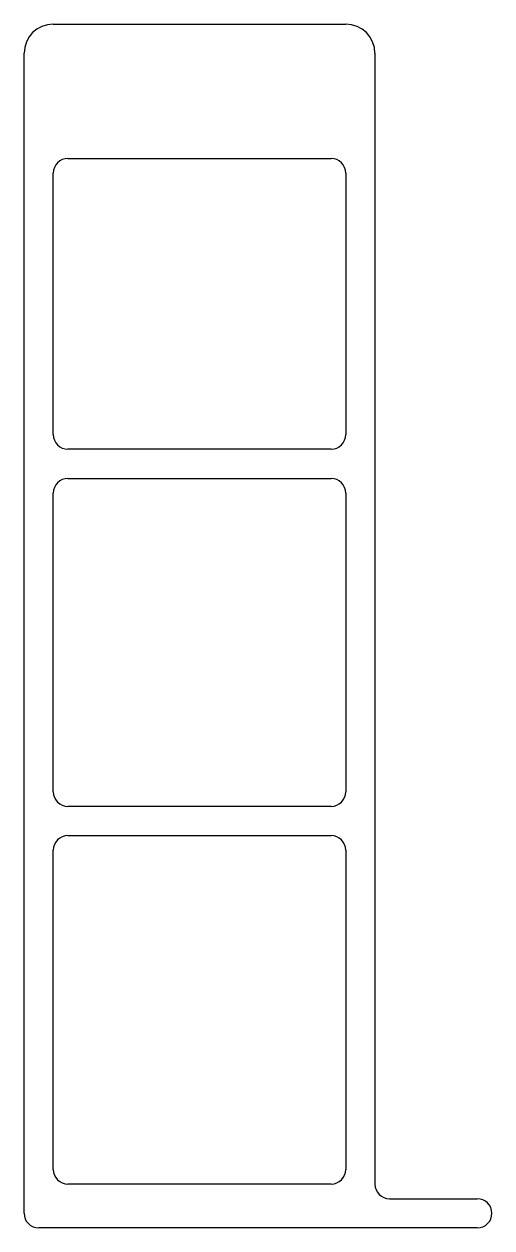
# Model space of a CAD drawing. Extents: x 3.2 to 35.2, y 2.7 to 85.1.
import ezdxf

# ---------------------------------------------------------------- set-up
doc = ezdxf.new("R2010")
doc.units = 0
doc.layers.get('0').update_dxf_attribs({"linetype": 'CONTINUOUS'})

msp = doc.modelspace()

# ---------------------------------------------------------------- linework, layer by layer
for p, q in [((5.224, 85.105), (25.224, 85.105)), ((3.224, 3.705), (3.224, 83.105)), ((27.224, 83.105), (27.224, 5.705)), ((6.224, 75.905), (24.224, 75.905)), ((5.224, 57.005), (5.224, 74.905)), ((25.224, 74.905), (25.224, 57.005)), ((24.224, 56.005), (6.224, 56.005)), ((6.224, 54.005), (24.224, 54.005)), ((5.224, 32.555), (5.224, 53.005)), ((25.224, 53.005), (25.224, 32.555)), ((24.224, 31.555), (6.224, 31.555)), ((6.224, 29.555), (24.224, 29.555)), ((5.224, 6.705), (5.224, 28.555)), ((25.224, 28.555), (25.224, 6.705)), ((24.224, 5.705), (6.224, 5.705)), ((28.224, 4.705), (34.224, 4.705)), ((34.224, 2.705), (4.224, 2.705))]:
    msp.add_line(p, q)
for centre, radius, start, end in [((5.224, 83.105), 2, 90, 180), ((25.224, 83.105), 2, 360, 90), ((6.224, 74.905), 1, 90, 180), ((24.224, 74.905), 1, 0, 90), ((6.224, 57.005), 1, 180, 270), ((24.224, 57.005), 1, 270, 0), ((6.224, 53.005), 1, 90, 180), ((24.224, 53.005), 1, 0, 90), ((6.224, 32.555), 1, 180, 270), ((24.224, 32.555), 1, 270, 0), ((6.224, 28.555), 1, 90, 180), ((24.224, 28.555), 1, 0, 90), ((6.224, 6.705), 1, 180, 270), ((24.224, 6.705), 1, 270, 360), ((28.224, 5.705), 1, 180, 270), ((34.224, 3.705), 1, 270, 90), ((4.224, 3.705), 1, 180, 270)]:
    msp.add_arc(centre, radius, start, end)

doc.saveas('drawing.dxf')
